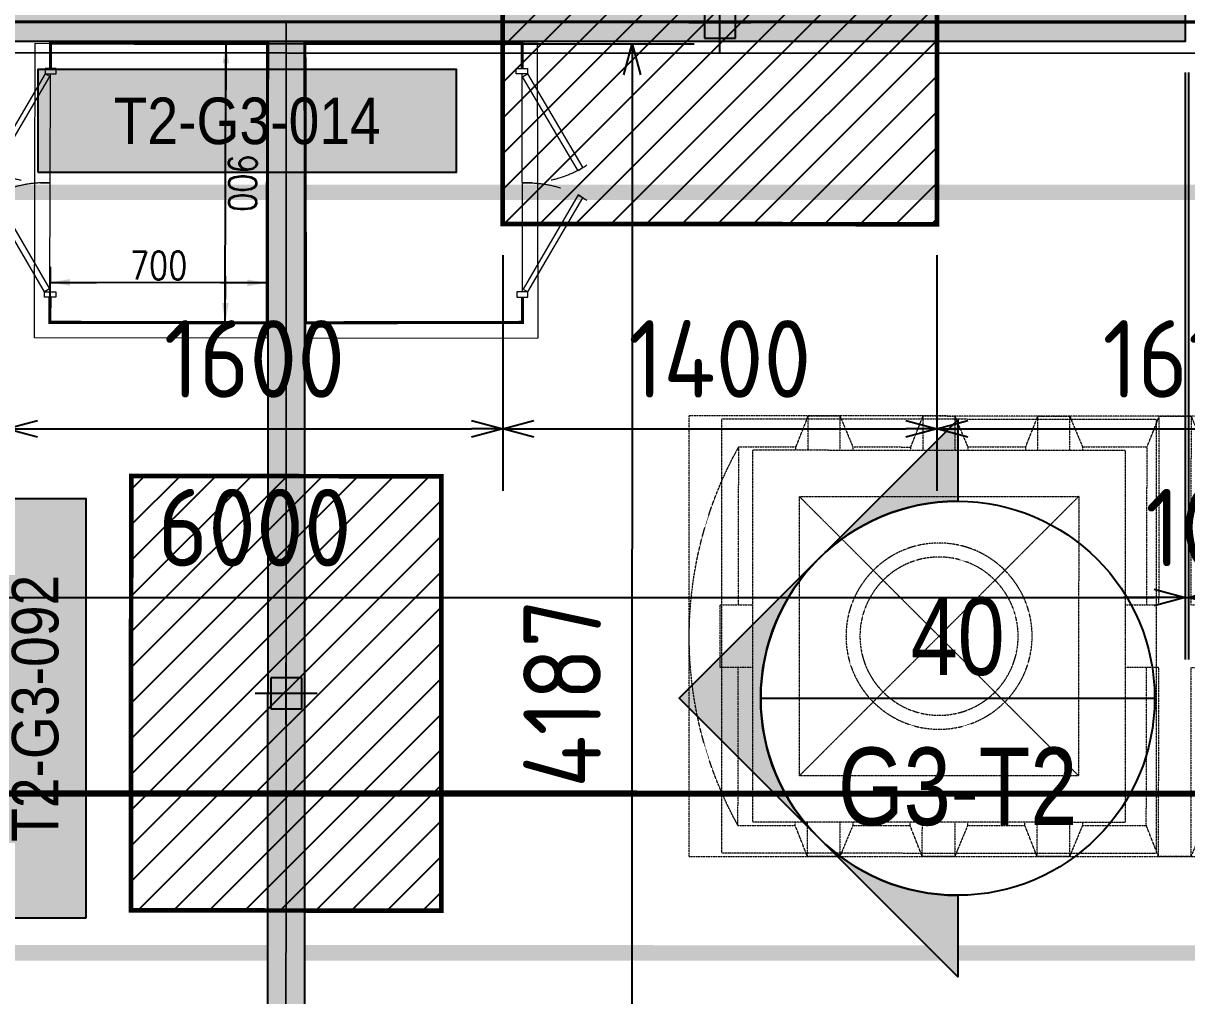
# Model space of a CAD drawing. Header units: centimetres. Extents: x -6122352 to 7132207, y -1694241 to 1947892.
# Drawn here: x 103974 to 107725, y -111606 to -108471 of the extents above; entities that cross this region are included whole.
import ezdxf
from ezdxf.enums import TextEntityAlignment as Align

# ---------------------------------------------------------------- set-up
doc = ezdxf.new("R2010")
doc.units = ezdxf.units.CM
doc.header["$MEASUREMENT"] = 0
doc.header["$PDMODE"] = 66
doc.header["$PDSIZE"] = 100
for name, pattern in [('DU23023_KAA_00_XX_M2_TR_KPTB_0024$0$DU23023_KAA_00_XX_M2_TR_XRBS_0024$0$PHANTOM2', [1.25, 0.625, -0.125, 0.125, -0.125, 0.125, -0.125]), ('HIDDEN', [0.375, 0.25, -0.125]), ('LTH-4G-M-XR-GROUND FLOOR PLAN$0$HIDDEN2', [0.1875, 0.125, -0.0625]), ('XR-AR-END-SETTING OUT PLAN$0$23261-XR-AR-SI-GF$0$HIDDEN', [0.375, 0.25, -0.125])]:
    doc.linetypes.add(name, pattern=pattern)
for name, color, linetype in [('00-MI-DIM', 7, 'Continuous'), ('23585-XR-AR-BOUNDARY WALLS AND SETBACKS$0$setback', 7, 'XR-AR-END-SETTING OUT PLAN$0$23261-XR-AR-SI-GF$0$HIDDEN'), ('@MI-FOOTINGS', 7, 'Continuous'), ('@MI-REF LAYER', 7, 'Continuous'), ('@MI-TYPE-02', 6, 'Continuous'), ('A-GLASS HATCH', 7, 'Continuous'), ('CTECH-Text 2.5mm', 2, 'Continuous'), ('PANEL-TAGS', 7, 'Continuous'), ('VD-WS-WATER TANK', 7, 'Continuous')]:
    doc.layers.add(name, color=color, linetype=linetype)
doc.layers.add('08-Compound Wall-2', color=6, linetype='Continuous', lineweight=25, true_color=0xff00ff)
for name, color, linetype, lineweight in [('23585-XR-AR-DAMAC PLOT LIMITS$0$1-Mid units', 41, 'Continuous', 5), ('A-ANNO-TEXT', 3, 'Continuous', 25), ('LTH-4G-M-XR-GROUND FLOOR PLAN$0$1717 X Water Tank Location_5B$0$00 Line 2', 6, 'Continuous', 13)]:
    doc.layers.add(name, color=color, linetype=linetype, lineweight=lineweight)
doc.layers.add('LTH-4G-M-XR-GROUND FLOOR PLAN$0$PDF_Geometry', color=7, linetype='Continuous', true_color=0xcccccc)
doc.styles.add('Arial Narrow', font='ARIALN.TTF', dxfattribs={"width": 0.95, "height": 500})
doc.styles.add('DIMTEXT', font='romans.shx', dxfattribs={"width": 0.8})
doc.styles.add('PANELTAG_STYLE', font='arial.ttf')
doc.styles.add('Schueco-BEMSTIL', font='isocpeur.ttf', dxfattribs={"width": 0.9})
doc.dimstyles.new('DIM-25', dxfattribs={"dimscale": 25, "dimtxt": 2.5, "dimasz": 2.5, "dimexe": 1.25, "dimexo": 0.625, "dimgap": 1, "dimtad": 1, "dimdec": 0, "dimdsep": 46, "dimtxsty": 'DIMTEXT', "dimblk": 'AROW', "dimcen": 2.5, "dimse1": 1, "dimse2": 1, "dimclrd": 1, "dimclre": 1, "dimclrt": 2, "dimadec": 0, "dimazin": 0, "dimtfac": 1, "dimtdec": 0, "dimtmove": 0, "dimatfit": 3, "dimfxl": 1, "dimarcsym": 0})
doc.dimstyles.new('MI- JWC-TXT-2.5 MM', dxfattribs={"dimscale": 1.5, "dimtxt": 2.5, "dimasz": 1, "dimexe": 2, "dimexo": 1, "dimgap": 1, "dimtad": 1, "dimdec": 0, "dimdsep": 46, "dimtxsty": 'Schueco-BEMSTIL', "dimblk": 'OPEN30', "dimcen": 0, "dimdle": 2, "dimclrd": 140, "dimclre": 8, "dimclrt": 40, "dimadec": 0, "dimazin": 2, "dimtfac": 1, "dimtdec": 0, "dimtix": 1, "dimtmove": 2, "dimatfit": 3, "dimldrblk": 'OPEN', "dimfxl": 2, "dimlwd": -1, "dimlwe": -1, "dimarcsym": 0})
pattern_1 = [(45, (0, 0), (-57.45242597140699, 57.45242597140699), [])]

# ---------------------------------------------------------------- blocks, each defined once
blk = doc.blocks.new('23585-XR-AR-BOUNDARY WALLS AND SETBACKS')
at = {"layer": '08-Compound Wall-2'}
blk.add_lwpolyline([(496578.3873879467, 2768904.539839043), (496560.7667117316, 2768920.686681684), (496554.7214291138, 2768914.089142486), (496550.6680299394, 2768909.665343386), (496546.6146299397, 2768905.241543387), (496542.5612299392, 2768900.817743386), (496538.5076282787, 2768896.393941575), (496534.4542299394, 2768891.970143386), (496532.3262291168, 2768889.647742488), (496530.4008276465, 2768887.546540884), (496526.1448305656, 2768882.90154407), (496524.2869851785, 2768880.873873821)], dxfattribs=at)
at = {"layer": '23585-XR-AR-BOUNDARY WALLS AND SETBACKS$0$setback', "ltscale": 40, "const_width": 0.05}
blk.add_lwpolyline([(496542.761499885, 2768867.879312467), (496546.9163714711, 2768872.413671644), (496550.9697508896, 2768876.837449184), (496555.0231508893, 2768881.261249183), (496559.0765508898, 2768885.685049183), (496563.1299508895, 2768890.108849183), (496567.1835986158, 2768894.532501267), (496571.2369508889, 2768898.956249183), (496575.3899178337, 2768903.48878693), (496561.0131773786, 2768916.663024), (496556.8595734588, 2768912.129974612), (496552.8061982173, 2768907.706201631), (496548.7527982172, 2768903.282401632), (496544.6993982168, 2768898.858601631), (496540.6457484073, 2768894.434747273), (496536.5923982172, 2768890.011001631), (496534.4643735274, 2768887.688574685), (496532.5389294206, 2768885.587326551), (496528.384255858, 2768881.052914259), (496542.7614998849, 2768867.879312467)], dxfattribs=at)
blk = doc.blocks.new('A$C9d9485f6')
at = {"layer": 'A-ANNO-TEXT', "rotation": 312.4881850805905}
blk.add_blockref('23585-XR-AR-BOUNDARY WALLS AND SETBACKS', (-2377088.534775567, -1504219.252137818), dxfattribs=at)
blk = doc.blocks.new('23585-XR-AR-DAMAC PLOT LIMITS')
at = {"layer": '23585-XR-AR-DAMAC PLOT LIMITS$0$1-Mid units', "color": 251, "true_color": 0x636466}
for points in [[(496542.4874999998, 2768900.885299999), (496546.5409000004, 2768905.3091), (496564.2358999997, 2768889.0955), (496560.1825000001, 2768884.671700001)], [(496538.4338999996, 2768896.4615), (496542.4874999998, 2768900.885299999), (496560.1825000001, 2768884.671700001), (496556.1290999996, 2768880.2479)]]:
    blk.add_lwpolyline(points, close=True, dxfattribs=at)
blk = doc.blocks.new('A$Cf093b529')
at = {"layer": 'A-ANNO-TEXT'}
blk.add_blockref('23585-XR-AR-DAMAC PLOT LIMITS', (-495391.9901121984, -2768603.441896566), dxfattribs=at)
blk = doc.blocks.new('A$Cc84df2ca')
at = {"color": 1, "true_color": 0xeb0000, "const_width": 0.01}
blk.add_lwpolyline([(33.14837637357414, 3.778585232794285e-05), (27.1483715409413, 0), (21.1483790515922, 0.0002447874285280704), (15.14837421895936, 0.0002070018090307713), (9.148369384929538, 0.0001692157238721848), (0.001146321650594473, 0.0001739775761961937), (0, 24.00009523076005), (9.14835335733369, 24.00004108878784), (15.14835819089785, 24.00007887603715), (21.14836302306503, 24.00011666072533), (27.14836785756052, 24.00015444727615), (33.14850780414417, 24.00004477263428), (39.14851263724267, 24.00008255988359), (42.29842148628086, 24.00006402377039), (42.29815494269133, 0.0002044944558292627)], close=True, dxfattribs=at)
blk = doc.blocks.new('AROW')
at = {"color": 1, "ltscale": 100}
for p, q in [((-1.455191522836685e-11, -1), (-1.455191522836685e-11, 1)), ((0, 0), (-3, 0))]:
    blk.add_line(p, q, dxfattribs=at)
blk.add_solid([(-1.279999999998836, 0.2133333333331393), (-1.279999999998836, -0.2133333333331393), (0, 0)], dxfattribs=at)
blk = doc.blocks.new('*D424')
at = {"layer": 'CTECH-Text 2.5mm', "color": 8, "lineweight": -2, "ltscale": 10, "transparency": 16777216}
blk.add_line((0.8245945251717253, -0.1346448104515323), (0.02459452517172529, -0.1346448104515323), dxfattribs=at)
at = {"layer": 'Defpoints', "color": 0, "ltscale": 10, "transparency": 16777216}
for p in [(-0.02540547482827471, -4.440892098500626e-16), (0.8745945251717253, -4.440892098500626e-16), (-0.02540547482827472, -0.1346448104515323)]:
    blk.add_point(p, dxfattribs=at)
at = {"layer": 'CTECH-Text 2.5mm', "color": 8, "lineweight": -2, "ltscale": 10, "transparency": 16777216, "xscale": 0.05, "yscale": 0.05, "zscale": 0.05, "rotation": 180}
blk.add_blockref('AROW', (-0.02540547482827472, -0.1346448104515323), dxfattribs=at)
at = {"layer": 'CTECH-Text 2.5mm', "color": 8, "lineweight": -2, "ltscale": 10, "transparency": 16777216, "xscale": 0.05, "yscale": 0.05, "zscale": 0.05}
blk.add_blockref('AROW', (0.8745945251717253, -0.1346448104515323), dxfattribs=at)
at = {"layer": 'CTECH-Text 2.5mm', "color": 8, "ltscale": 10, "transparency": 16777216, "insert": (0.4245945251717253, -0.07964481045153232), "char_height": 0.09, "attachment_point": 5, "style": 'DIMTEXT'}
blk.add_mtext('900', dxfattribs=at)
blk = doc.blocks.new('*D423')
at = {"layer": 'CTECH-Text 2.5mm', "color": 8, "lineweight": -2, "ltscale": 10, "transparency": 16777216}
blk.add_line((0.7458974683694629, -0.05000000000000048), (0.745897468369463, -0.6500000000000008), dxfattribs=at)
at = {"layer": 'Defpoints', "color": 0, "ltscale": 10, "transparency": 16777216}
for p in [(0.8745945251717258, -4.440892098500628e-16), (0.745897468369463, -0.7000000000000008), (0.8745945278484509, -0.7000000000000007)]:
    blk.add_point(p, dxfattribs=at)
at = {"layer": 'CTECH-Text 2.5mm', "color": 8, "lineweight": -2, "ltscale": 10, "transparency": 16777216, "xscale": 0.05, "yscale": 0.05, "zscale": 0.05}
for p, rotation in [((0.7458974683694629, -4.647852750491067e-16), 90), ((0.745897468369463, -0.7000000000000008), 270)]:
    blk.add_blockref('AROW', p, dxfattribs=dict(at, rotation=rotation))
at = {"layer": 'CTECH-Text 2.5mm', "color": 8, "ltscale": 10, "transparency": 16777216, "insert": (0.6908974683694628, -0.3500000000000008), "char_height": 0.09, "attachment_point": 5, "rotation": 90, "style": 'DIMTEXT'}
blk.add_mtext('700', dxfattribs=at)
blk = doc.blocks.new('WT')
at = {"layer": 'VD-WS-WATER TANK', "color": 8, "linetype": 'HIDDEN', "lineweight": 5}
for p, q in [((-1544.628465470625, 709.6584162400104), (-1544.628465470625, -710.3415837597568)), ((-1544.628465470625, 709.6584162400104), (805.3742911103182, 709.6584162400104)), ((805.3742911103182, -710.3415837599896), (805.3742911103182, 709.6584162400104)), ((-1205.197479922557, 610), (-1368.584841941483, 609.6917219583411)), ((-1367.616602353984, 100.7170481621288), (-1368.584841941483, 609.6917219583411)), ((-853.8209368987009, 609.9999999995343), (-1019.529137560632, 609.6873430171981)), ((-462.4613206691574, 609.9999999997672), (-670.4740313610528, 609.9999999997672)), ((-92.2536644951906, 609.9999999997672), (-279.1144151315093, 609.9999999997672)), ((277.9539916787762, 609.9999999997672), (91.09390626149252, 609.6474338008557)), ((645.8408009468112, 609.9999999997672), (461.3015541732311, 609.6518127417658)), ((646.8096269820817, 100.7170481618959), (645.8408009468112, 609.9999999997672)), ((-1366.263995035551, -610.3082780416589), (-1367.232107905904, -101.4002156818751)), ((648.161647852743, -610.0000000002328), (647.1941214301623, -101.4002156816423)), ((-1202.876633016858, -610.0000000002328), (-1366.263995035551, -610.3082780416589)), ((-853.8209368984681, -610.0000000002328), (-1017.208298916928, -610.3082780416589)), ((-462.4613206691574, -610), (-668.1531844553538, -610)), ((-92.2536644951906, -610.0000000002328), (-276.7935682260431, -610.0000000002328)), ((277.9539916787762, -610.0000000002328), (93.4147449049633, -610.3481872582342)), ((648.161647852743, -610.0000000002328), (463.6224010786973, -610.3481872582342)), ((805.3742911103182, -710.3415837599896), (-1544.628465470625, -710.3415837597568))]:
    blk.add_line(p, q, dxfattribs=at)
at = {"layer": 'VD-WS-WATER TANK', "color": 8, "linetype": 'HIDDEN', "lineweight": 5, "ltscale": 0.2}
for p, q in [((-450.0018297319766, 450.0018297312781, 1.058825682041061), (449.9999999995343, -449.9999999997672, -1)), ((449.9999999995343, 449.9999999993015), (-450.0000000004657, -450.0000000002328, 1.000000000007276))]:
    blk.add_line(p, q, dxfattribs=at)
at = {"layer": 'VD-WS-WATER TANK', "color": 8, "linetype": 'HIDDEN', "lineweight": 5}
for points in [[(-1057.987290713005, 100.7170481625944), (-1058.984124873765, 709.6584162407089), (-1161.101388717303, 709.6584162407089), (-1202.876633016625, 610.0000000006985), (-1202.876633016858, 100.7170481625944)], [(-1161.101388717303, 709.6584162407089), (-1161.10138871707, 100.7170481625944)], [(-1018.560901444405, 100.7170481623616), (-1019.529727479443, 610.0000000004657), (-1058.984124873765, 709.6584162407089)], [(-708.9315945943817, 100.7170481623616), (-709.928428754909, 709.6584162404761), (-812.04569259868, 709.6584162404761), (-853.8209368987009, 610.0000000002328), (-853.8209368982352, 100.7170481628273)], [(-812.04569259868, 709.6584162404761), (-812.04569259868, 100.7170481623616)], [(-669.5052053260151, 100.7170481623616), (-670.4740313610528, 610.0000000002328), (-709.928428754909, 709.6584162404761)], [(-318.3893022132106, 599.9999999993015), (-318.5688125255983, 709.6584162404761), (-420.6860763693694, 709.6584162404761), (-462.4613206691574, 610.0000000004657), (-462.4613206691574, 599.9999999997672)], [(-420.6860763693694, 709.6584162404761), (-420.6860763693694, 599.9999999997672)], [(-279.0953917962033, 599.9999999997672), (-279.1144151315093, 610.0000000004657), (-318.5688125255983, 709.6584162404761)], [(51.81901098834351, 599.9999999995343), (51.63884364836849, 709.6584162402432), (-50.47842019540258, 709.6584162407089), (-92.25366449495777, 610), (-92.2536644951906, 600)], [(-50.47842019540258, 709.6584162407089), (-50.47842019563541, 599.9999999997672)], [(91.11226437753066, 599.9999999995343), (91.09324104245752, 610.0000000002328), (51.63884364836849, 709.6584162402432)], [(422.026010134723, 599.9999999997672), (421.8464998223353, 709.6584162404761), (319.7292359783314, 709.6584162407089), (277.9539916787762, 610.0000000002328), (277.9539916787762, 599.9999999995343)], [(319.7292359783314, 709.6584162407089), (319.7292359785642, 600.0000000002328)], [(461.3199205512647, 600), (461.3008972161915, 610), (421.8464998223353, 709.6584162404761)], [(-1161.10138871707, 100.7170481625944), (-1444.626510607777, 100.7170481625944), (-1444.626510607777, -101.4002156811766), (-1161.10138871707, -101.4002156814095)], [(-812.04569259868, 100.7170481623616), (-1057.987290713005, 100.7170481625944)], [(-600.0000000002328, 100.7170481623616), (-708.9315945943817, 100.7170481623616)], [(599.9999999997672, -101.4002156811766), (705.3734893924557, -101.4002156811766), (705.3734893924557, 100.7170481625944), (599.9999999997672, 100.7170481625944)], [(-1202.876633016858, -101.4002156814095), (-1202.876633016858, -609.9999999995343), (-1161.101388717303, -710.3415837595239), (-1056.663277968066, -710.3415837592911), (-1017.208880573744, -610), (-1018.176406996092, -101.4002156811766)], [(-1161.10138871707, -101.4002156814095), (-1161.101388717303, -710.3415837595239)], [(-1056.663277968066, -710.3415837592911), (-1057.659002496395, -101.4002156809438)], [(-1057.659002496395, -101.4002156809438), (-812.0456925984472, -101.4002156811766)], [(-853.8209368984681, -101.4002156809438), (-853.8209368984681, -609.9999999995343), (-812.04569259868, -710.3415837595239), (-707.6075818496756, -710.3415837595239), (-668.1531844551209, -610), (-669.1207108779345, -101.4002156809438)], [(-812.0456925984472, -101.4002156811766), (-812.04569259868, -710.3415837595239)], [(-707.6075818496756, -710.3415837595239), (-708.6033063777722, -101.4002156809438)], [(-708.6033063777722, -101.4002156809438), (-600.0000000006985, -101.4002156814095)], [(-462.4613206689246, -600.0000000002328), (-462.4613206689246, -609.9999999997672), (-420.6860763693694, -710.3415837595239), (-316.2479656198993, -710.3415837590583), (-276.7935682255775, -609.9999999997672), (-276.8125915611163, -600.0000000002328)], [(-420.6860763693694, -600.0000000004657), (-420.6860763693694, -710.3415837595239)], [(-316.2479656198993, -710.3415837590583), (-316.428393206792, -600)], [(-92.25366449495777, -600.0000000004657), (-92.25366449495777, -609.9999999997672), (-50.47842019516975, -710.3415837592911), (53.95969055383466, -710.3415837592911), (93.41408794769086, -609.9999999997672), (93.39506461261772, -600.0000000004657)], [(-50.47842019540258, -600.0000000002328), (-50.47842019516975, -710.3415837592911)], [(53.95969055383466, -710.3415837592911), (53.7786999901291, -600.0000000004657)], [(277.9539916787762, -600.0000000004657), (277.9539916787762, -610), (319.7292359785642, -710.3415837592911), (424.1673467275687, -710.3415837592911), (463.6217441216577, -609.9999999997672), (463.6027207863517, -600.0000000002328)], [(319.7292359783314, -600.0000000004657), (319.7292359785642, -710.3415837592911)], [(424.1673467275687, -710.3415837592911), (423.9869191413745, -600.0000000002328)]]:
    blk.add_lwpolyline(points, dxfattribs=at)
at = {"layer": 'VD-WS-WATER TANK', "color": 8, "linetype": 'HIDDEN', "lineweight": 5, "ltscale": 0.2}
for points in [[(-699.9999999995343, -699.9999999995343), (700.0000000002328, -700), (699.9999999997672, 700), (-700, 700.0000000002328)], [(-600.0000000004657, -600.0000000004657), (599.9999999995343, -600.0000000011642), (599.9999999995343, 599.9999999995343), (-600.0000000002328, 599.9999999990687)], [(-450.0000000002328, -450.0000000002328), (449.9999999997672, -450.0000000004657), (449.9999999995343, 449.9999999993015), (-450.0000000004657, 450)]]:
    blk.add_lwpolyline(points, close=True, dxfattribs=at)
at = {"layer": 'VD-WS-WATER TANK', "color": 8, "linetype": 'HIDDEN', "lineweight": 5}
for radius in [299.9999999999999, 254.9999999999999]:
    blk.add_circle((0, 2.328306436538696e-10), radius, dxfattribs=at)
for centre, radius, start, end in [((-406.0936178530101, 1.520493773277849), 1138.534847617149, 147.7123555648303, 212.5056355353665), ((-448.5880362042226, -2.084176184376702), 1253.962327314667, 331.0008973028165, 29.21709379940886)]:
    blk.add_arc(centre, radius, start, end, dxfattribs=at)
blk = doc.blocks.new('A$Cc9adf89e')
at = {"color": 1, "true_color": 0xeb0000, "const_width": 0.01}
blk.add_lwpolyline([(34.72859038040042, -22.72902049310505), (28.72858554770937, -22.72905827872455), (22.72859305830207, -22.72881349129602), (16.72858822613489, -22.72885127691552), (10.72858339169761, -22.72888906300068), (1.581360328709707, -22.72888430161402), (1.580214007000905, 1.271036951802671), (10.7285673643928, 1.270982810296118), (16.72857219778234, 1.271020597312599), (22.72857703006594, 1.271058382000774), (28.72858186450321, 1.271096168551594), (34.72872181079583, 1.270986494142562), (40.72872664424358, 1.271024281159043), (43.87863549351459, 1.271005745045841), (43.87836894957582, -22.72885378403589)], close=True, dxfattribs=at)
blk = doc.blocks.new('_Open30')
at = {"color": 0, "linetype": 'ByBlock', "lineweight": -2}
for p, q in [((-1, 0.26794919), (0, 0)), ((0, 0), (-1, -0.26794919)), ((0, 0), (-1, 0))]:
    blk.add_line(p, q, dxfattribs=at)
blk = doc.blocks.new('*D1504')
at = {"layer": '@MI-TYPE-02', "color": 8, "transparency": 16777216}
for p, q in [((370856.4853334316, -137904.0143834232), (372011.1913698144, -137904.3955460713)), ((370855.8272801559, -142091.1730694191), (372009.8092098953, -142091.5539930433))]:
    blk.add_line(p, q, dxfattribs=at)
at = {"layer": '@MI-TYPE-02', "color": 140, "transparency": 16777216}
blk.add_line((371811.158371216, -138004.3295216339), (371809.8422302862, -141991.4879795021), dxfattribs=at)
at = {"layer": 'Defpoints', "color": 0, "transparency": 16777216}
for p in [(370756.4853388797, -137903.9813739285), (370755.8272856041, -142091.1400599245), (371809.8092207916, -142091.487974054)]:
    blk.add_point(p, dxfattribs=at)
at = {"layer": '@MI-TYPE-02', "color": 140, "transparency": 16777216, "xscale": 100, "yscale": 100, "zscale": 100}
for p, rotation in [((371811.1913807106, -137904.329527082), 89.98108695238069), ((371809.8092207916, -142091.487974054), 269.9810869523807)]:
    blk.add_blockref('_Open30', p, dxfattribs=dict(at, rotation=rotation))
at = {"layer": '@MI-TYPE-02', "color": 40, "transparency": 16777216, "insert": (371585.5003130093, -139997.834479205), "char_height": 250, "attachment_point": 5, "rotation": 89.98108695238068, "style": 'Schueco-BEMSTIL'}
blk.add_mtext('4187', dxfattribs=at)
blk = doc.blocks.new('_Open')
at = {"color": 0, "linetype": 'ByBlock', "lineweight": -2}
for p, q in [((-1, 0.1666666666666667), (0, 0)), ((-1, -0.1666666666666667), (0, 0)), ((0, 0), (-1, 0))]:
    blk.add_line(p, q, dxfattribs=at)
blk = doc.blocks.new('T2-SINGLE FOOTING')
at = {"layer": '@MI-FOOTINGS', "transparency": 33554679}
h = blk.add_hatch(dxfattribs=at)
h.set_pattern_fill('ANSI31', color=8, scale=650)
h.set_pattern_definition(pattern_1)
h.paths.add_polyline_path([(-700, 500), (700, 500), (700, -500), (-700, -500)])
at = {"layer": '@MI-FOOTINGS', "color": 62, "const_width": 15}
blk.add_lwpolyline([(-700, 500), (700, 500), (700, -500), (-700, -500)], close=True, dxfattribs=at)
at = {"layer": '@MI-FOOTINGS', "color": 30}
blk.add_point((0, 0), dxfattribs=at)
blk = doc.blocks.new('T2-FOOTING PLAN')
at = {"layer": '@MI-FOOTINGS', "transparency": 33554679}
h = blk.add_hatch(dxfattribs=at)
h.set_pattern_fill('ANSI31', color=8, scale=650)
h.set_pattern_definition(pattern_1)
h.paths.add_polyline_path([(-700, 650), (700, 650), (700, -650), (-700, -650)])
at = {"layer": '@MI-FOOTINGS', "color": 160, "true_color": 0x3340f0, "const_width": 15}
blk.add_lwpolyline([(-700, 650), (700, 650), (700, -650), (-700, -650)], close=True, dxfattribs=at)
at = {"layer": '@MI-FOOTINGS', "color": 30}
blk.add_point((0, 0), dxfattribs=at)
blk = doc.blocks.new('*D2615')
at = {"layer": '@MI-TYPE-02', "color": 8, "transparency": 16777216}
for p, q in [((-27918.19809598557, -746.1654605212098), (-27918.19809598557, -1505.957200571109)), ((-26318.19812112139, -746.4490703389165), (-26318.19812112139, -1505.957200571109))]:
    blk.add_line(p, q, dxfattribs=at)
at = {"layer": '@MI-TYPE-02', "color": 140, "transparency": 16777216}
blk.add_line((-27818.19809598557, -1305.957200571109), (-26418.19812112139, -1305.957200571109), dxfattribs=at)
at = {"layer": 'Defpoints', "color": 0, "transparency": 16777216}
for p in [(-27918.19809598557, -646.1654605212098), (-26318.19812112139, -646.4490703389165), (-26318.19812112139, -1305.957200571109)]:
    blk.add_point(p, dxfattribs=at)
at = {"layer": '@MI-TYPE-02', "color": 140, "transparency": 16777216, "xscale": 100, "yscale": 100, "zscale": 100, "rotation": 180}
blk.add_blockref('_Open30', (-27918.19809598557, -1305.957200571109), dxfattribs=at)
at = {"layer": '@MI-TYPE-02', "color": 140, "transparency": 16777216, "xscale": 100, "yscale": 100, "zscale": 100}
blk.add_blockref('_Open30', (-26318.19812112139, -1305.957200571109), dxfattribs=at)
at = {"layer": '@MI-TYPE-02', "color": 40, "transparency": 16777216, "insert": (-27118.19810855348, -1080.957200571109), "char_height": 250, "attachment_point": 5, "style": 'Schueco-BEMSTIL'}
blk.add_mtext('1600', dxfattribs=at)
blk = doc.blocks.new('*D2681')
at = {"layer": '@MI-TYPE-02', "color": 8, "transparency": 16777216}
for p, q in [((-24918.19814311523, -746.6972289295), (-24918.19814311523, -1505.957200571115)), ((-23308.17348470919, -746.673055508617), (-23308.17348470919, -1505.957200571115))]:
    blk.add_line(p, q, dxfattribs=at)
at = {"layer": '@MI-TYPE-02', "color": 140, "transparency": 16777216}
blk.add_line((-24818.19814311523, -1305.957200571115), (-23408.17348470919, -1305.957200571115), dxfattribs=at)
at = {"layer": 'Defpoints', "color": 0, "transparency": 16777216}
for p in [(-24918.19814311523, -646.6972289295), (-23308.17348470919, -646.673055508617), (-23308.17348470919, -1305.957200571115)]:
    blk.add_point(p, dxfattribs=at)
at = {"layer": '@MI-TYPE-02', "color": 140, "transparency": 16777216, "xscale": 100, "yscale": 100, "zscale": 100, "rotation": 180}
blk.add_blockref('_Open30', (-24918.19814311523, -1305.957200571115), dxfattribs=at)
at = {"layer": '@MI-TYPE-02', "color": 140, "transparency": 16777216, "xscale": 100, "yscale": 100, "zscale": 100}
blk.add_blockref('_Open30', (-23308.17348470919, -1305.957200571115), dxfattribs=at)
at = {"layer": '@MI-TYPE-02', "color": 40, "transparency": 16777216, "insert": (-24113.18581391221, -1080.957200571115), "char_height": 250, "attachment_point": 5, "style": 'Schueco-BEMSTIL'}
blk.add_mtext('1610', dxfattribs=at)
blk = doc.blocks.new('*D2641')
at = {"layer": '@MI-TYPE-02', "color": 8, "transparency": 16777216}
for p, q in [((-30117.82847332122, -157.5943638236786), (-30117.82847332122, -2049.806182396744)), ((-24117.89367920562, -157.527735313779), (-24117.89367920562, -2049.806182396744))]:
    blk.add_line(p, q, dxfattribs=at)
at = {"layer": '@MI-TYPE-02', "color": 140, "transparency": 16777216}
blk.add_line((-30017.82847332122, -1849.806182396744), (-24217.89367920562, -1849.806182396744), dxfattribs=at)
at = {"layer": 'Defpoints', "color": 0, "transparency": 16777216}
for p in [(-30117.82847332122, -57.59436382367858), (-24117.89367920562, -57.52773531377898), (-24117.89367920562, -1849.806182396744)]:
    blk.add_point(p, dxfattribs=at)
at = {"layer": '@MI-TYPE-02', "color": 140, "transparency": 16777216, "xscale": 100, "yscale": 100, "zscale": 100, "rotation": 180}
blk.add_blockref('_Open30', (-30117.82847332122, -1849.806182396744), dxfattribs=at)
at = {"layer": '@MI-TYPE-02', "color": 140, "transparency": 16777216, "xscale": 100, "yscale": 100, "zscale": 100}
blk.add_blockref('_Open30', (-24117.89367920562, -1849.806182396744), dxfattribs=at)
at = {"layer": '@MI-TYPE-02', "color": 40, "transparency": 16777216, "insert": (-27117.86107626342, -1624.806182396744), "char_height": 250, "attachment_point": 5, "style": 'Schueco-BEMSTIL'}
blk.add_mtext('6000', dxfattribs=at)
blk = doc.blocks.new('*D2642')
at = {"layer": '@MI-TYPE-02', "color": 8, "transparency": 16777216}
for p, q in [((-24117.89367920562, -157.527735313779), (-24117.89367920562, -2049.806182396744)), ((-24107.80680590635, -157.5276233003533), (-24107.80680590635, -2049.806182396744))]:
    blk.add_line(p, q, dxfattribs=at)
at = {"layer": '@MI-TYPE-02', "color": 140, "transparency": 16777216}
for p, q in [((-24217.89367920562, -1849.806182396744), (-24317.89367920562, -1849.806182396744)), ((-24117.89367920562, -1849.806182396744), (-24107.80680590635, -1849.806182396744)), ((-24007.80680590635, -1849.806182396744), (-23907.80680590635, -1849.806182396744))]:
    blk.add_line(p, q, dxfattribs=at)
at = {"layer": 'Defpoints', "color": 0, "transparency": 16777216}
for p in [(-24117.89367920562, -57.52773531377898), (-24107.80680590635, -57.5276233003533), (-24107.80680590635, -1849.806182396744)]:
    blk.add_point(p, dxfattribs=at)
at = {"layer": '@MI-TYPE-02', "color": 140, "transparency": 16777216, "xscale": 100, "yscale": 100, "zscale": 100}
blk.add_blockref('_Open30', (-24117.89367920562, -1849.806182396744), dxfattribs=at)
at = {"layer": '@MI-TYPE-02', "color": 140, "transparency": 16777216, "xscale": 100, "yscale": 100, "zscale": 100, "rotation": 180}
blk.add_blockref('_Open30', (-24107.80680590635, -1849.806182396744), dxfattribs=at)
at = {"layer": '@MI-TYPE-02', "color": 40, "transparency": 16777216, "insert": (-24112.85024255599, -1624.806182396744), "char_height": 250, "attachment_point": 5, "style": 'Schueco-BEMSTIL'}
blk.add_mtext('10', dxfattribs=at)
blk = doc.blocks.new('*D2653')
at = {"layer": '@MI-TYPE-02', "color": 8, "transparency": 16777216}
for p, q in [((-26318.19812112139, -746.4490703389165), (-26318.19812112139, -1505.957200571109)), ((-24918.19814311521, -746.6972289294936), (-24918.19814311521, -1505.957200571109))]:
    blk.add_line(p, q, dxfattribs=at)
at = {"layer": '@MI-TYPE-02', "color": 140, "transparency": 16777216}
blk.add_line((-26218.19812112139, -1305.957200571109), (-25018.19814311521, -1305.957200571109), dxfattribs=at)
at = {"layer": 'Defpoints', "color": 0, "transparency": 16777216}
for p in [(-26318.19812112139, -646.4490703389165), (-24918.19814311521, -646.6972289294936), (-24918.19814311521, -1305.957200571109)]:
    blk.add_point(p, dxfattribs=at)
at = {"layer": '@MI-TYPE-02', "color": 140, "transparency": 16777216, "xscale": 100, "yscale": 100, "zscale": 100, "rotation": 180}
blk.add_blockref('_Open30', (-26318.19812112139, -1305.957200571109), dxfattribs=at)
at = {"layer": '@MI-TYPE-02', "color": 140, "transparency": 16777216, "xscale": 100, "yscale": 100, "zscale": 100}
blk.add_blockref('_Open30', (-24918.19814311521, -1305.957200571109), dxfattribs=at)
at = {"layer": '@MI-TYPE-02', "color": 40, "transparency": 16777216, "insert": (-25618.1981321183, -1080.957200571109), "char_height": 250, "attachment_point": 5, "style": 'Schueco-BEMSTIL'}
blk.add_mtext('1400', dxfattribs=at)
blk = doc.blocks.new('*U1871')
h = blk.add_hatch(color=94)
edge = h.paths.add_edge_path()
edge.add_line((-5.853590386044781e-15, -6.350000000000011), (-3.839567134987508e-15, -8.98025612106916))
edge.add_line((-3.839567134987508e-15, -8.98025612106916), (-8.98025612106916, -1.4210854715202e-14))
edge.add_line((-8.98025612106916, -1.364422505680946e-14), (-1.243449787580175e-14, 8.980256121069147))
edge.add_line((-1.308023176029987e-14, 8.980256121069147), (-6.554262137165959e-15, 6.349999999999988))
edge.add_arc((-2.326472348102011e-15, -1.154631945610163e-14), 6.35, 90.00000000000004, 269.9999999999999)
at = {"color": 94}
blk.add_line((-6.35, -5.639932965095795e-15), (6.35, -1.127986593019159e-14), dxfattribs=at)
for points in [[(-5.853590386044781e-15, -6.350000000000011), (-3.839567134987508e-15, -8.98025612106916), (-8.98025612106916, -1.364422505680946e-14), (-1.308023176029987e-14, 8.980256121069147), (-6.554262137165959e-15, 6.349999999999988, 0.9999999999999994)], [(-4.490128060534579, 4.490128060534578, 0.4142135623730951), (-4.490128060534578, -4.49012806053458), (-8.98025612106916, -1.236372533598709e-15), (-4.490128060534585, 4.490128060534578)]]:
    blk.add_lwpolyline(points, format="xyb", close=True)
blk.add_circle((-1.409983241273949e-15, -5.639932965095795e-15), 6.35, dxfattribs=at)
at = {"style": 'Arial Narrow', "width": 0.95, "flags": 8}
blk.add_attdef('VIEWNUMBER', text='', height=2.5, dxfattribs=at).set_placement((-1.409983241273949e-15, -5.639932965095795e-15), align=Align.BOTTOM_CENTER)
blk.add_attdef('SHEETNUMBER', text='', height=2.5, dxfattribs=at).set_placement((-1.409983241273949e-15, -1.587500000000005), align=Align.TOP_CENTER)
blk = doc.blocks.new('PANELTAG')
at = {"layer": 'PANEL-TAGS', "color": 1}
blk.add_lwpolyline([(-13.49999999999989, -3.300000000000182), (13.50000000000011, -3.300000000000182), (13.50000000000011, 3.299999999999727), (-13.49999999999989, 3.299999999999727)], close=True, dxfattribs=at)
at = {"layer": 'PANEL-TAGS', "color": 40, "true_color": 0xffd700}
blk.add_solid([(-13.49999999999989, -3.300000000000182), (13.50000000000011, -3.300000000000182), (-13.49999999999989, 3.299999999999727), (13.50000000000011, 3.299999999999727)], dxfattribs=at)
at = {"layer": 'PANEL-TAGS', "color": 5, "style": 'PANELTAG_STYLE', "width": 0.85}
blk.add_attdef('TAGNO', text='', height=3, dxfattribs=at).set_placement((1.13686837721616e-13, -4.547473508864641e-13), align=Align.MIDDLE)
blk = doc.blocks.new('M3 REF WITH TABLES')
at = {"color": 1, "const_width": 0.02}
blk.add_lwpolyline([(74.88806318864226, 46.17361693782732), (78.59594461211236, 46.56970848049968), (93.62320591742173, 62.96946619451046), (95.61564340005862, 61.14139703055844), (93.62320591742173, 62.96946619451046), (103.2464898571488, 73.47168092336506), (103.2847527945414, 77.15990654472262)], dxfattribs=at)
blk = doc.blocks.new('A$C3dfd7553')
at = {"layer": 'LTH-4G-M-XR-GROUND FLOOR PLAN$0$1717 X Water Tank Location_5B$0$00 Line 2', "color": 8, "linetype": 'Continuous', "elevation": -5.961404628470183e-10}
blk.add_lwpolyline([(0.05625000142252747, -0.700000001154433, 0.01, 0.01, 0), (-0.02540547482827471, -0.7000000014647962, 0.01, 0.01, 0), (-0.02540547482827471, -4.440892098500626e-16, 0.01, 0.01, 0), (0.8745945251717253, -4.440892098500626e-16, 0.01, 0.01, 0), (0.8745945251717253, -0.7000000000000005, 0.01, 0.01, 0), (0.7937499990198317, -0.7000000003091413, 0, 0, 0)], format="xyseb", dxfattribs=at)
at = {"layer": 'LTH-4G-M-XR-GROUND FLOOR PLAN$0$PDF_Geometry', "color": 8, "lineweight": 5, "elevation": -5.961404628470183e-10}
for points in [[(-0.02540547482827471, -0.7500000016548443), (-0.02540547482827471, -4.440892098500626e-16), (0.9245945251717254, -4.440892098500626e-16), (0.9245945251717254, -0.7499999998087883), (-0.02540547482827471, -0.7500000015625269)], [(0.7765624990198317, -0.7000000000727601), (0.07343750142252746, -0.700000001128647)]]:
    blk.add_lwpolyline(points, dxfattribs=at)
for points in [[(0.07343750142252746, -0.7171875012014066), (0.07343750142252746, -0.6812500012014066), (0.05625000142252747, -0.6812500012014066), (0.05625000142252747, -0.7171875012014066)], [(0.376624831931947, -0.8951878049197844), (0.385999831931947, -0.8795628049197844), (0.08281250142252745, -0.7015625012014066), (0.07343750142252746, -0.7171875012014066)], [(0.4733751685104121, -0.8951878049197844), (0.4640001685104121, -0.8795628049197844), (0.7671874990198316, -0.7015625012013483), (0.7765624990198317, -0.7171875012013483)], [(0.7765624990198317, -0.7171875012013483), (0.7765624990198317, -0.6812500012013484), (0.7937499990198317, -0.6812500012013484), (0.7937499990198317, -0.7171875012013483)]]:
    blk.add_lwpolyline(points, close=True, dxfattribs=at)
at = {"layer": 'LTH-4G-M-XR-GROUND FLOOR PLAN$0$PDF_Geometry', "color": 8, "linetype": 'LTH-4G-M-XR-GROUND FLOOR PLAN$0$HIDDEN2', "lineweight": 5}
for centre, start, end in [((0.07343750142252746, -0.7171875012014066), 327.1406896579334, 2.802125314774052), ((0.7765624990198317, -0.7171875012013483), 177.1978746852259, 212.8593103420665)]:
    blk.add_arc(centre, 0.3515773961808323, start, end, dxfattribs=at)
at = {"layer": 'CTECH-Text 2.5mm', "ltscale": 10}
dim = blk.add_linear_dim(base=(-0.02540547482827472, -0.1346448104515323), p1=(0.8745945251717253, -4.440892098500626e-16), p2=(-0.02540547482827471, -4.440892098500626e-16), dimstyle='DIM-25', override={"dimscale": 1, "dimtxt": 0.09, "dimasz": 0.05, "dimgap": 0.01, "dimlfac": 1000, "dimclrd": 8, "dimclre": 8, "dimclrt": 8}, dxfattribs=at)
dim.commit()
dim.dimension.update_dxf_attribs({"geometry": '*D424', "text_midpoint": (0.4245945251717253, -0.07964481045153232)})
dim = blk.add_linear_dim(base=(0.745897468369463, -0.7000000000000008), p1=(0.8745945251717253, -4.440892098500626e-16), p2=(0.8745945278484505, -0.7000000000000005), angle=90, dimstyle='DIM-25', override={"dimscale": 1, "dimtxt": 0.09, "dimasz": 0.05, "dimgap": 0.01, "dimlfac": 1000, "dimclrd": 8, "dimclre": 8, "dimclrt": 8}, dxfattribs=at)
dim.commit()
dim.dimension.update_dxf_attribs({"geometry": '*D423', "text_midpoint": (0.6908974683694628, -0.3500000000000008)})
blk = doc.blocks.new('A$C3d83a01e')
at = {"rotation": 269.880540650254}
blk.add_blockref('A$C3dfd7553', (27.0904352418147, 23.90461794822477), dxfattribs=at)
at = {"xscale": -1, "rotation": 90.11945860855641}
blk.add_blockref('A$C3dfd7553', (27.21054305275902, 23.90468441019766), dxfattribs=at)
at = {"layer": 'VD-WS-WATER TANK', "ltscale": 100, "xscale": -0.001000000000000002, "yscale": 0.001000000000000002, "zscale": 0.001000000000000001, "rotation": 359.9999999990496}
blk.add_blockref('WT', (29.25502930069342, 22.02036609733477), dxfattribs=at)
blk = doc.blocks.new('G8-T2-PARTITION HALF')
at = {"layer": 'A-GLASS HATCH'}
h = blk.add_hatch(color=6, dxfattribs=at)
h.dxf.hatch_style = 1
h.paths.add_polyline_path([(17940.14915896219, -7.285432930657407), (17939.49110568652, -4194.444118926564), (18059.49110418139, -4194.463125736598), (18060.149157457, -7.304439740692033)])
at = {"layer": '@MI-TYPE-02', "color": 6}
blk.add_lwpolyline([(17940.14915896219, -7.285432930657407), (17939.49110568652, -4194.444118926564), (18059.49110418139, -4194.463125736598), (18060.149157457, -7.304439740692033)], close=True, dxfattribs=at)
at = {"layer": '@MI-FOOTINGS', "xscale": -1, "rotation": 89.98108695186909}
blk.add_blockref('T2-SINGLE FOOTING', (17999.82013157179, -2100.874279333628), dxfattribs=at)
at = {"layer": '@MI-TYPE-02'}
dim = blk.add_linear_dim(base=(19113.47303936898, -4194.811039866152), p1=(18060.149157457, -7.304439740692033), p2=(18059.49110418139, -4194.463125736598), angle=269.9810869523807, dimstyle='MI- JWC-TXT-2.5 MM', dxfattribs=at)
dim.commit()
dim.dimension.update_dxf_attribs({"geometry": '*D1504', "text_midpoint": (18889.16413158673, -2101.157545017224), "insert": (-352696.3361814226, 137896.6769341878)})
blk = doc.blocks.new('*U2657')
at = {"layer": '@MI-TYPE-02'}
h = blk.add_hatch(color=256, dxfattribs=at)
h.dxf.hatch_style = 1
h.paths.add_polyline_path([(-30118.25476440781, 62.40487899022992), (-24118.31997029221, 62.47150750012952), (-24117.89367920562, -57.52773531377898), (-30117.82847332122, -57.59436382367858)])
blk.add_lwpolyline([(-30118.25476440781, 62.40487899022992), (-24118.31997029221, 62.47150750012952), (-24117.89367920562, -57.52773531377898), (-30117.82847332122, -57.59436382367858)], close=True, dxfattribs=at)
at = {"layer": '@MI-FOOTINGS', "rotation": 359.9898439714545}
blk.add_blockref('T2-FOOTING PLAN', (-25618.08291562984, 3.426840154366801), dxfattribs=at)
at = {"layer": '@MI-TYPE-02', "color": 0}
for base, p1, p2, picture, middle in [((-24117.89367920562, -1849.806182396744), (-30117.82847332122, -57.59436382367858), (-24117.89367920562, -57.52773531377898), '*D2641', (-27117.86107626342, -1624.806182396744)), ((-24107.80680590635, -1849.806182396744), (-24117.89367920562, -57.52773531377898), (-24107.80680590635, -57.5276233003533), '*D2642', (-24112.85024255599, -1624.806182396744)), ((-26318.19812112139, -1305.957200571109), (-27918.19809598557, -646.1654605212098), (-26318.19812112139, -646.4490703389165), '*D2615', (-27118.19810855348, -1080.957200571109)), ((-23308.17348470919, -1305.957200571115), (-24918.19814311523, -646.6972289295), (-23308.17348470919, -646.673055508617), '*D2681', (-24113.18581391221, -1080.957200571115))]:
    dim = blk.add_linear_dim(base=base, p1=p1, p2=p2, dimstyle='MI- JWC-TXT-2.5 MM', dxfattribs=at)
    dim.commit()
    dim.dimension.update_dxf_attribs({"geometry": picture, "text_midpoint": middle})
at = {"layer": '@MI-TYPE-02'}
dim = blk.add_linear_dim(base=(-24918.19814311521, -1305.957200571109), p1=(-26318.19812112139, -646.4490703389165), p2=(-24918.19814311521, -646.6972289294936), dimstyle='MI- JWC-TXT-2.5 MM', dxfattribs=at)
dim.commit()
dim.dimension.update_dxf_attribs({"geometry": '*D2653', "text_midpoint": (-25618.1981321183, -1080.957200571109)})

msp = doc.modelspace()

# ---------------------------------------------------------------- linework, layer by layer
at = {"layer": '00-MI-DIM', "color": 94, "linetype": 'DU23023_KAA_00_XX_M2_TR_KPTB_0024$0$DU23023_KAA_00_XX_M2_TR_XRBS_0024$0$PHANTOM2', "ltscale": 10, "const_width": 50}
msp.add_lwpolyline([(260309.9189226572, -108805.8686643877), (260310.2308019535, -109016.4614570426), (22420.43537031771, -109016.4614570426), (22416.8683191289, -108770.3331112078)], dxfattribs=at)
at = {"layer": '@MI-REF LAYER', "color": 1, "const_width": 20}
msp.add_lwpolyline([(89705.06335833967, -108484.9701212638), (92501.59693025197, -110951.6831450788), (114745.0367949126, -110955.9730789078), (114742.7613965628, -113659.9772972793), (114745.0367949126, -110955.9730789078), (128989.4778316237, -110958.7203032372), (131735.0765357813, -108495.7627229805)], dxfattribs=at)

# ---------------------------------------------------------------- block references
at = {"layer": '00-MI-DIM'}
ref = msp.add_blockref('*U1871', (106986.2120068264, -110647.0982554469), dxfattribs=dict(at, xscale=100, yscale=100, zscale=100))
ref.add_attrib('VIEWNUMBER', '40', dxfattribs={"layer": '0', "height": 250, "style": 'Arial Narrow', "width": 0.95}).set_placement((106986.2120068264, -110647.0982554469), align=Align.BOTTOM_CENTER)
ref.add_attrib('SHEETNUMBER', 'G3-T2', dxfattribs={"layer": '0', "height": 250, "style": 'Arial Narrow', "width": 0.95}).set_placement((106986.2120068264, -110805.8482554469), align=Align.TOP_CENTER)
at = {"layer": '@MI-REF LAYER', "xscale": 1000, "yscale": 1000, "zscale": 1000}
msp.add_blockref('A$C9d9485f6', (-23958.95045533385, 48155.57226163784), dxfattribs=at)
for name, p, rotation in [('A$Cf093b529', (-891608.7329339073, 539022.7201118186), 312.4882903633292), ('M3 REF WITH TABLES', (5073.57098191743, -84448.84299303715), 312.4882889992022)]:
    msp.add_blockref(name, p, dxfattribs=dict(at, rotation=rotation))
at = {"layer": '@MI-REF LAYER', "color": 10, "xscale": 1000, "yscale": 1000, "zscale": 1000}
for name, p, rotation in [('A$Cc9adf89e', (133550.8160084696, -107200.7559525327), 179.9897998693747), ('A$Cc84df2ca', (131974.648386188, -84471.41671545815), 179.9897998700953), ('A$C3d83a01e', (77667.2774733445, -132461.9846023055), 359.989802679316)]:
    msp.add_blockref(name, p, dxfattribs=dict(at, rotation=rotation))
at = {"layer": '@MI-TYPE-02', "color": 0}
for name, p in [('*U2657', (131837.6729852981, -108472.215773427)), ('G8-T2-PARTITION HALF', (86821.9860586006, -108530.1945502076))]:
    msp.add_blockref(name, p, dxfattribs=at)
at = {"layer": 'PANEL-TAGS'}
ref = msp.add_blockref('PANELTAG', (104695.9743208387, -108785.8060858306), dxfattribs=dict(at, xscale=50, yscale=50, zscale=50))
ref.add_attrib('TAGNO', 'T2-G3-014', dxfattribs={"color": 5, "height": 150, "style": 'PANELTAG_STYLE', "width": 0.8499999999999999}).set_placement((104695.9743208387, -108785.8060858306), align=Align.MIDDLE_CENTER)
ref = msp.add_blockref('PANELTAG', (104012.2227862873, -110679.5060977396), dxfattribs=dict(at, xscale=50.00000000000001, yscale=50.00000000000001, zscale=50.00000000000001, rotation=90.00000000000001))
ref.add_attrib('TAGNO', 'T2-G3-092', dxfattribs={"color": 5, "height": 150, "rotation": 90, "style": 'PANELTAG_STYLE', "width": 0.8499999999999999}).set_placement((104012.2227862873, -110679.5060977396), align=Align.MIDDLE_CENTER)

doc.saveas('drawing.dxf')
